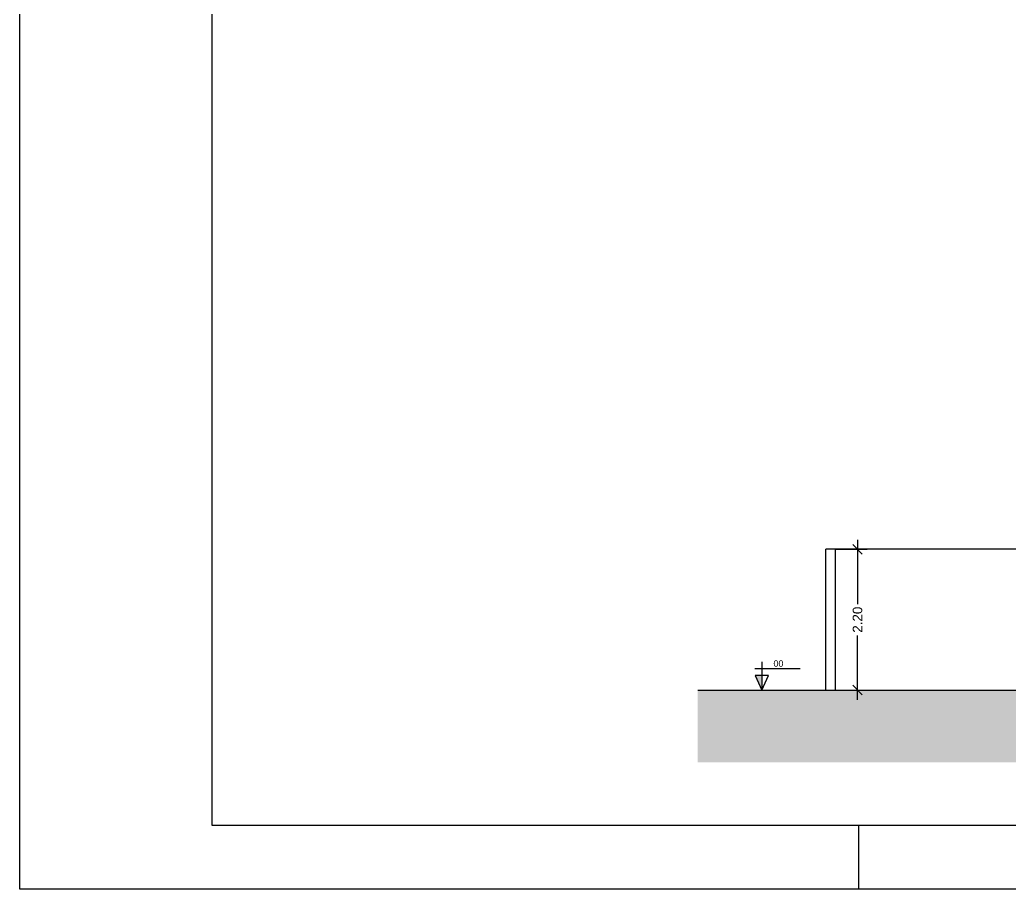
# Model space of a CAD drawing. Extents: x -120 to 1117, y 5 to 675.
# Drawn here: x 94.1 to 109.57, y 69.4 to 82.99 of the extents above; entities that cross this region are included whole.
import ezdxf
from ezdxf.enums import TextEntityAlignment as Align

# ---------------------------------------------------------------- set-up
doc = ezdxf.new("R2010")
doc.units = 0
doc.header["$MEASUREMENT"] = 0
doc.linetypes.add('HIDDEN', pattern=[0.375, 0.25, -0.125])
doc.layers.get('0').update_dxf_attribs({"linetype": 'CONTINUOUS'})
doc.layers.get('DEFPOINTS').update_dxf_attribs({"linetype": 'CONTINUOUS'})
for name, color, linetype in [('carimbo', 4, 'CONTINUOUS'), ('cota', 1, 'CONTINUOUS'), ('LINVISTA', 4, 'CONTINUOUS'), ('nivel', 4, 'CONTINUOUS'), ('parede', 2, 'CONTINUOUS'), ('projecao', 4, 'HIDDEN'), ('texto', 7, 'CONTINUOUS')]:
    doc.layers.add(name, color=color, linetype=linetype)
doc.styles.add('PADRAO_TXT', font='arial.ttf')
doc.styles.get("Standard").update_dxf_attribs({"font": 'arial.ttf'})
doc.dimstyles.new('cotass', dxfattribs={"dimtxt": 0.15, "dimasz": 0.15, "dimexe": 0.15, "dimexo": 0, "dimgap": 0.05, "dimtad": 0, "dimzin": 4, "dimdsep": 46, "dimtxsty": 'Standard', "dimblk": 'OBLIQUE', "dimcen": 0, "dimdle": 0.15, "dimclrd": 256, "dimclrt": 4, "dimadec": 0, "dimazin": 1, "dimtfac": 1, "dimtix": 1, "dimtofl": 0, "dimtmove": 0, "dimatfit": 3, "dimldrblk": 'OPEN30', "dimfxl": 0, "dimtolj": 1, "dimtzin": 0, "dimlwd": -1, "dimarcsym": 0})

# ---------------------------------------------------------------- blocks, each defined once
blk = doc.blocks.new('A1')
blk.add_line((131, 10), (131, 0))
blk.add_lwpolyline([(841, 0), (0, 0), (0, 594), (841, 594)], close=True)
at = {"color": 2}
blk.add_lwpolyline([(831, 10), (831, 584), (30, 584), (30, 10), (831, 10)], dxfattribs=at)
blk = doc.blocks.new('_Oblique')
at = {"color": 0, "linetype": 'ByBlock', "lineweight": -2}
blk.add_line((-0.5, -0.5), (0.5, 0.5), dxfattribs=at)
blk = doc.blocks.new('*D751')
at = {"layer": 'cota', "transparency": 16777216}
for p, q in [((107.187, 74.862), (107.187, 73.857)), ((107.187, 72.362), (107.187, 73.366))]:
    blk.add_line(p, q, dxfattribs=at)
at = {"layer": 'cota', "color": 0, "lineweight": -2, "transparency": 16777216}
for p, q in [((106.841, 74.712), (107.337, 74.712)), ((106.841, 72.512), (107.337, 72.512))]:
    blk.add_line(p, q, dxfattribs=at)
at = {"layer": 'DEFPOINTS', "color": 0, "transparency": 16777216}
for p in [(106.841, 74.712), (106.841, 72.512), (107.187, 72.512)]:
    blk.add_point(p, dxfattribs=at)
at = {"layer": 'cota', "transparency": 16777216, "xscale": 0.15, "yscale": 0.15, "zscale": 0.15}
for p, rotation in [((107.187, 74.712), 90), ((107.187, 72.512), 270)]:
    blk.add_blockref('_Oblique', p, dxfattribs=dict(at, rotation=rotation))
at = {"layer": 'cota', "color": 4, "transparency": 16777216, "insert": (107.187, 73.612), "char_height": 0.15, "attachment_point": 5, "rotation": 90}
blk.add_mtext('\\A1;2.20', dxfattribs=at)
blk = doc.blocks.new('_Open30')
at = {"color": 0, "linetype": 'ByBlock', "lineweight": -2}
for p, q in [((-1, 0.27), (0, 0)), ((0, 0), (-1, -0.27)), ((0, 0), (-1, 0))]:
    blk.add_line(p, q, dxfattribs=at)
blk = doc.blocks.new('Nivel-L')
at = {"layer": 'nivel'}
blk.add_hatch(color=256, dxfattribs=at).paths.add_polyline_path([(0, 0), (0.103, 0.229), (0, 0.229)])
for p, q in [((0.109, 0.336), (-0.6, 0.336)), ((0, 0.443), (0, 0)), ((0, 0), (-0.103, 0.229)), ((-0.103, 0.229), (0.103, 0.229)), ((0.103, 0.229), (0, 0))]:
    blk.add_line(p, q, dxfattribs=at)

msp = doc.modelspace()

# ---------------------------------------------------------------- hatches: boundary and pattern name
at = {"layer": 'LINVISTA'}
h = msp.add_hatch(dxfattribs=at)
h.set_pattern_fill('EARTH', color=13, angle=45, style=0)
h.set_pattern_definition([(45, (89.1, 64.4), (3e-17, 0.3535534), [0.25, -0.25]), (45, (89.0337, 64.4663), (3e-17, 0.3535534), [0.25, -0.25]), (45, (88.96742, 64.53258), (3e-17, 0.3535534), [0.25, -0.25]), (135, (88.96742, 64.57678), (-0.3535534, 6e-17), [0.25, -0.25]), (135, (89.0337, 64.64307), (-0.3535534, 6e-17), [0.25, -0.25]), (135, (89.1, 64.70936), (-0.3535534, 6e-17), [0.25, -0.25])])
h.paths.add_polyline_path([(156.996, 72.412), (154.996, 72.362), (154.996, 72.482), (151.996, 72.512), (106.691, 72.512), (104.691, 72.512), (104.691, 71.382), (156.996, 71.382)])

# ---------------------------------------------------------------- linework, layer by layer
msp.add_line((131.92, 74.712), (106.841, 74.712), dxfattribs=at)
at = {"layer": 'parede'}
for p, q in [((106.841, 74.712), (106.691, 74.712)), ((106.691, 72.512), (106.691, 74.712)), ((106.841, 72.512), (106.841, 74.712)), ((104.691, 72.512), (106.691, 72.512)), ((106.691, 72.512), (131.92, 72.512))]:
    msp.add_line(p, q, dxfattribs=at)
at = {"layer": 'projecao'}
msp.add_line((106.691, 72.512), (151.996, 72.512), dxfattribs=at)

# ---------------------------------------------------------------- block references
at = {"layer": 'carimbo', "xscale": 0.1000000000003638, "yscale": 0.1000000000003638, "zscale": 0.1000000000003638}
msp.add_blockref('A1', (94.1, 69.4), dxfattribs=at)
at = {"layer": 'LINVISTA', "xscale": -1}
msp.add_blockref('Nivel-L', (105.691, 72.512), dxfattribs=at)

# ---------------------------------------------------------------- texts
at = {"layer": 'texto', "style": 'PADRAO_TXT'}
msp.add_text('00', height=0.1, dxfattribs=at).set_placement((105.951, 72.847), align=Align.BOTTOM_CENTER)

# ---------------------------------------------------------------- dimensions: what is measured, and where the dimension line sits
at = {"layer": 'cota'}
dim = msp.add_linear_dim(base=(107.187, 72.512), p1=(106.841, 74.712), p2=(106.841, 72.512), angle=90, dimstyle='cotass', dxfattribs=at)
dim.commit()
dim.dimension.update_dxf_attribs({"geometry": '*D751', "text_midpoint": (107.187, 73.612)})

doc.saveas('drawing.dxf')
